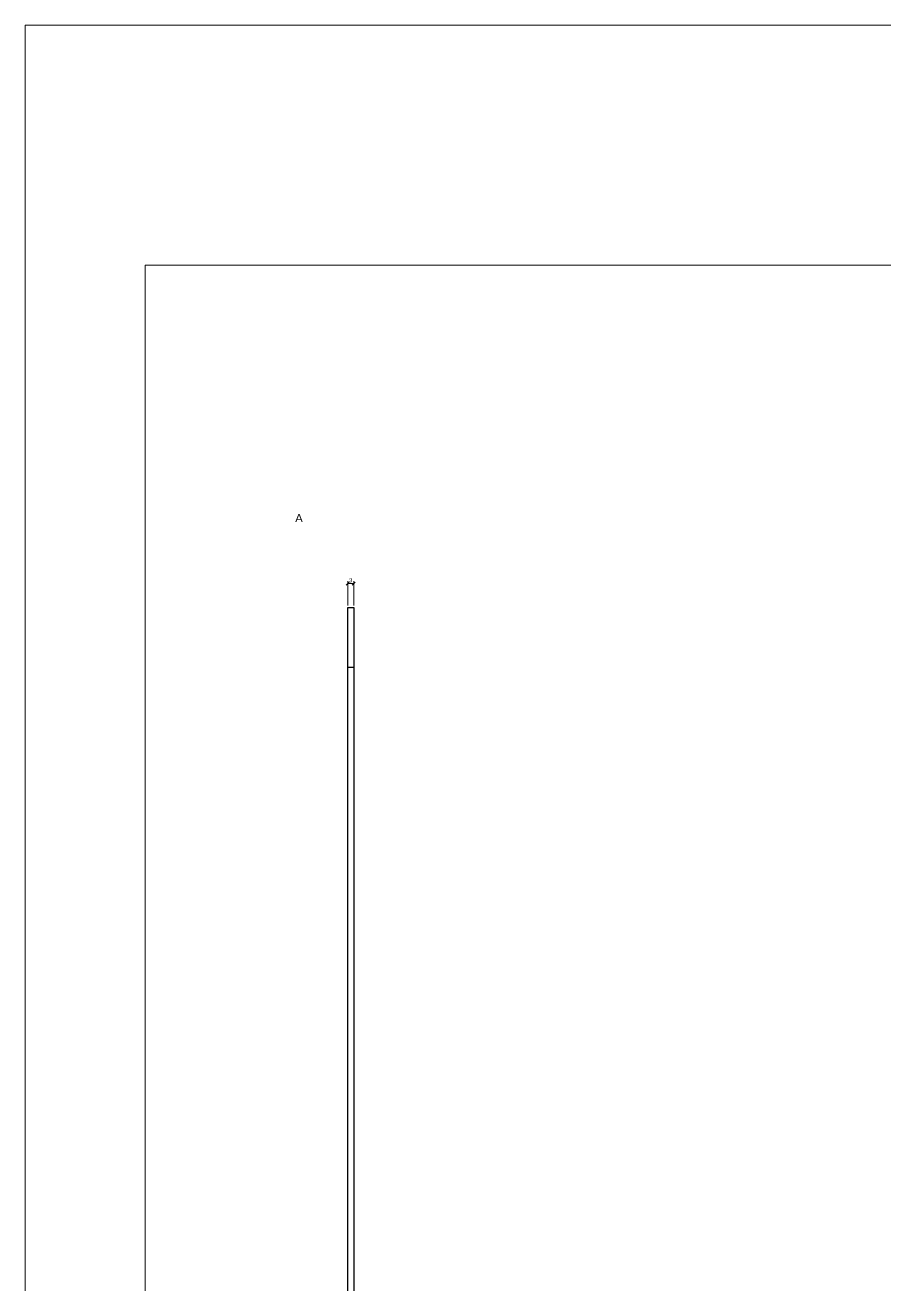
# Paper-space layout 'Cabinet back' of a CAD drawing. Header units: millimetres. Extents: x -5 to 1777, y -5 to 1255.
# Drawn here: x -5 to 426, y 625 to 1255 of the extents above; entities that cross this region are included whole.
import ezdxf

# ---------------------------------------------------------------- set-up
doc = ezdxf.new("R2010")
doc.units = ezdxf.units.MM
doc.layers.get('0').update_dxf_attribs({"true_color": 0xc2c2ced6})
doc.layers.add('New project_cabinet-001_Cabinet back_View from right', color=1, linetype='Continuous', true_color=0xc2ff0000)
doc.layers.add('TitleBlock', color=7, linetype='Continuous')
doc.styles.add('Blum_Dimension', font='arial.ttf', dxfattribs={"height": 2})
doc.styles.add('Blum_ViewInfo', font='arial.ttf', dxfattribs={"height": 4})
doc.dimstyles.new('Blum_Default', dxfattribs={"dimtxt": 2, "dimasz": 1.5, "dimexe": 1.25, "dimexo": 1, "dimtad": 1, "dimtxsty": 'Blum_Dimension', "dimblk": 'OBLIQUE', "dimcen": 2, "dimadec": 0, "dimazin": 2, "dimtfac": 1, "dimtix": 1, "dimtmove": 0, "dimatfit": 3, "dimfxl": 1, "dimlwd": 5, "dimlwe": 5, "dimarcsym": 0})

# ---------------------------------------------------------------- blocks, each defined once
blk = doc.blocks.new('TitleBlock_Cabinet back')
at = {"layer": 'TitleBlock', "lineweight": 0}
for points in [[(-0.79, -0.79, 0), (-0.79, 209.21, 0), (296.21, 209.21, 0), (296.21, -0.79, 0)], [(9.21, 9.21, 0), (9.21, 189.21, 0), (286.21, 189.21, 0), (286.21, 9.21, 0)]]:
    blk.add_polyline3d(points, close=True, dxfattribs=at)
blk = doc.blocks.new('_Oblique')
at = {"color": 0, "linetype": 'ByBlock', "lineweight": -2}
blk.add_line((-0.5, -0.5), (0.5, 0.5), dxfattribs=at)
blk = doc.blocks.new('*D457')
at = {"layer": 'Defpoints', "color": 0, "lineweight": 0}
for p in [(159.57, 976.19), (156.57, 964.19), (159.57, 964.19)]:
    blk.add_point(p, dxfattribs=at)
at = {"layer": 'New project_cabinet-001_Cabinet back_View from right', "color": 0, "lineweight": 5}
for p, q in [((156.57, 965.19), (156.57, 977.44)), ((159.57, 965.19), (159.57, 977.44)), ((156.57, 976.19), (159.57, 976.19))]:
    blk.add_line(p, q, dxfattribs=at)
at = {"layer": 'New project_cabinet-001_Cabinet back_View from right', "color": 0, "lineweight": 5, "xscale": 1.5, "yscale": 1.5, "zscale": 1.5, "rotation": 180}
blk.add_blockref('_Oblique', (156.57, 976.19), dxfattribs=at)
at = {"layer": 'New project_cabinet-001_Cabinet back_View from right', "color": 0, "lineweight": 5, "xscale": 1.5, "yscale": 1.5, "zscale": 1.5}
blk.add_blockref('_Oblique', (159.57, 976.19), dxfattribs=at)
at = {"layer": 'New project_cabinet-001_Cabinet back_View from right', "color": 0, "lineweight": 0, "insert": (158.07, 977.84), "char_height": 2, "attachment_point": 5, "style": 'Blum_Dimension'}
blk.add_mtext('3', dxfattribs=at)

psp = doc.layouts.new('Cabinet back')

# ---------------------------------------------------------------- linework, layer by layer
at = {"linetype": 'Continuous', "lineweight": 30}
for p, q in [((156.568, 934.193), (156.568, 964.193)), ((156.568, 964.193), (159.568, 964.193)), ((159.568, 964.193), (159.568, 934.193)), ((156.568, 414.193), (156.568, 934.193)), ((159.568, 934.193), (156.568, 934.193)), ((159.568, 934.193), (159.568, 414.193))]:
    psp.add_line(p, q, dxfattribs=at)

# ---------------------------------------------------------------- block references
at = {"lineweight": 0, "xscale": 6, "yscale": 6, "zscale": 6}
psp.add_blockref('TitleBlock_Cabinet back', (0, 0), dxfattribs=at)

# ---------------------------------------------------------------- texts
at = {"lineweight": 0, "insert": (130.318, 1006.943), "char_height": 4, "attachment_point": 7, "style": 'Blum_ViewInfo'}
psp.add_mtext('A', dxfattribs=at)

# ---------------------------------------------------------------- dimensions: what is measured, and where the dimension line sits
at = {"layer": 'New project_cabinet-001_Cabinet back_View from right', "lineweight": 0}
dim = psp.add_linear_dim(base=(159.568, 976.193), p1=(156.568, 964.193), p2=(159.568, 964.193), dimstyle='Blum_Default', override={"dimscale": 0}, dxfattribs=at)
dim.commit()
dim.dimension.update_dxf_attribs({"geometry": '*D457', "text_midpoint": (158.068, 977.84)})

doc.saveas('drawing.dxf')
